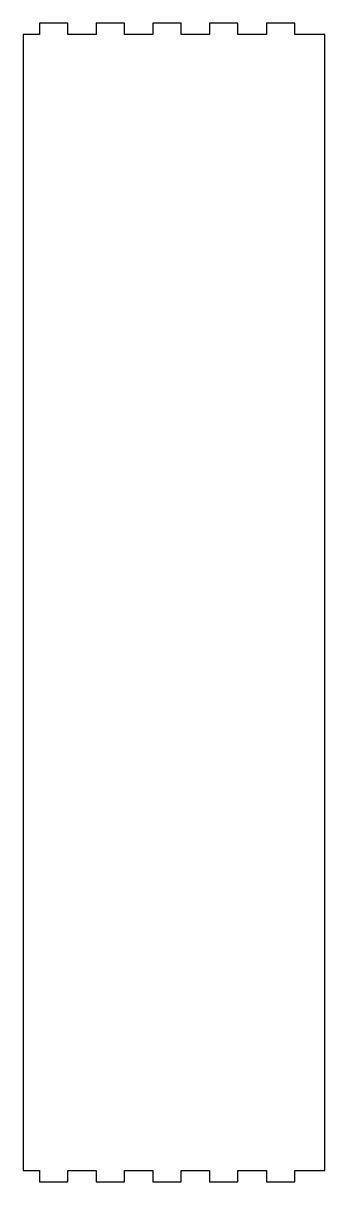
# Model space of a CAD drawing. Header units: millimetres. Extents: x -16 to 91, y 0 to 408.
import ezdxf

# ---------------------------------------------------------------- set-up
doc = ezdxf.new("R2010")
doc.units = ezdxf.units.MM

msp = doc.modelspace()

# ---------------------------------------------------------------- linework, layer by layer
msp.add_lwpolyline([(40, 404), (40, 408), (30, 408), (30, 404), (20, 404), (20, 408), (10, 408), (10, 404), (0, 404), (0, 408), (-10, 408), (-10, 404), (-15.78, 404), (-15.78, 4), (-10, 4), (-10, 0), (0, 0), (0, 4), (10, 4), (10, 0), (20, 0), (20, 4), (30, 4), (30, 0), (40, 0), (40, 4), (50, 4), (50, 0), (60, 0), (60, 4), (70, 4), (70, 0), (80, 0), (80, 4), (90.64, 4), (90.64, 404), (80, 404), (80, 408), (70, 408), (70, 404), (60, 404), (60, 408), (50, 408), (50, 404)], close=True)

doc.saveas('drawing.dxf')
